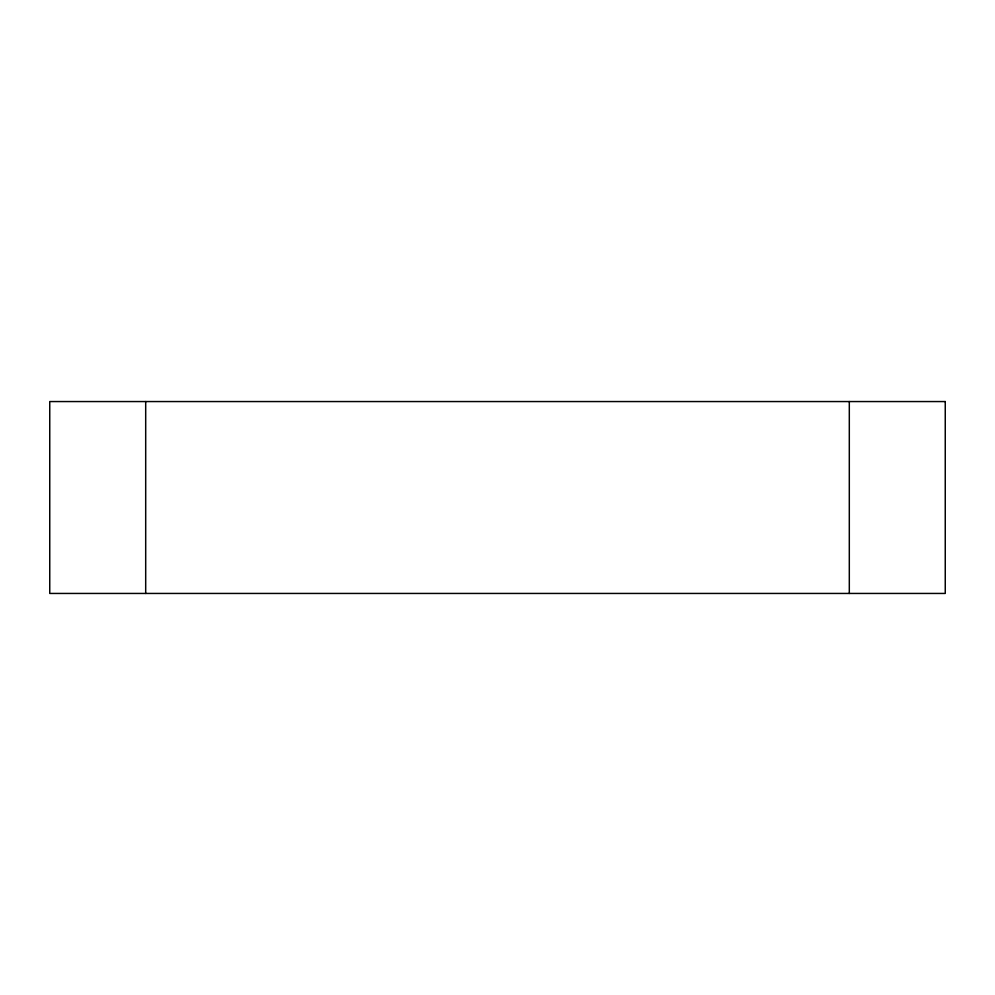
<?xml version="1.0" encoding="UTF-8"?>
<svg xmlns="http://www.w3.org/2000/svg" width="995" height="995" viewBox="0 0 995 995"><rect width="100%" height="100%" fill="white"/><g stroke="black" fill="none" stroke-linecap="round" stroke-linejoin="round"><path stroke-width="1.49" d="M849.307 401.557L849.307 593.443M145.693 401.557L145.693 593.443M945.25 401.557L49.75 401.557L49.75 593.443L945.25 593.443L945.25 401.557"/></g></svg>
